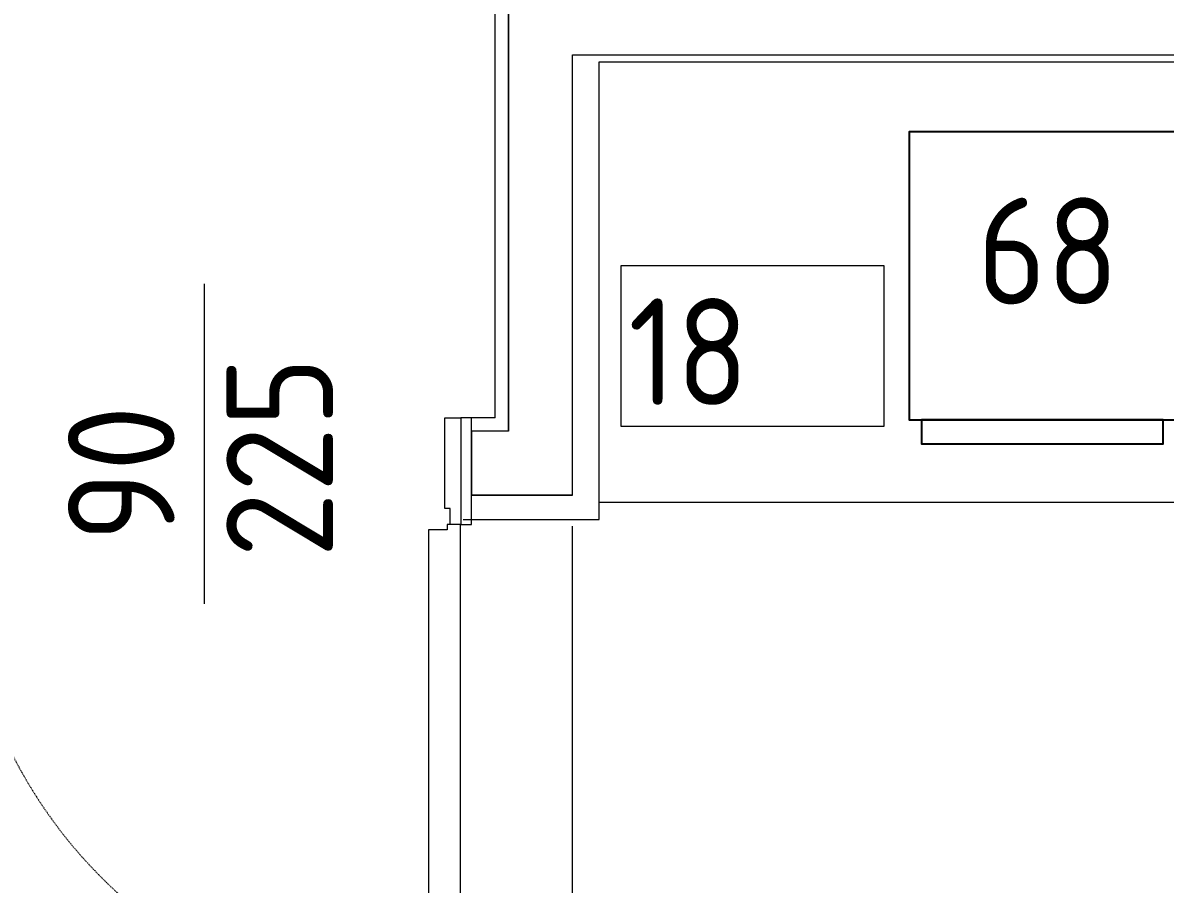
# Model space of a CAD drawing. Header units: millimetres. Extents: x 8265 to 78888, y 1905 to 34251.
# Drawn here: x 35149 to 35363.3, y 20234 to 20395.5 of the extents above; entities that cross this region are included whole.
import ezdxf
from ezdxf.enums import TextEntityAlignment as Align

# ---------------------------------------------------------------- set-up
doc = ezdxf.new("R2010")
doc.units = ezdxf.units.MM
doc.linetypes.add('HIDDEN4', pattern=[0.125, 0.025, -0.1])
for name, color, linetype, lineweight in [('430_TAVOLATI_001-AM_0', 3, 'Continuous', 0), ('437_RIVESTIMENTI_001-AM_0', 13, 'Continuous', 0), ('439_TESTI_SERRAMENTI_001-AM_0', 11, 'Continuous', 0), ('441_SERRAMENTI_001-AM_0', 1, 'Continuous', 0), ('468_BAR_001-AM_0', 73, 'Continuous', 0)]:
    doc.layers.add(name, color=color, linetype=linetype, lineweight=lineweight)
doc.layers.add('468_ARREDO_BAR_001-AM_0', color=73, linetype='Continuous')
doc.styles.get("Standard").update_dxf_attribs({"font": 'isocp.shx'})

msp = doc.modelspace()

# ---------------------------------------------------------------- linework, layer by layer
at = {"layer": '430_TAVOLATI_001-AM_0'}
for p, q in [((35240.14, 20318.96), (35240.14, 20405.73)), ((35240.14, 20405.73), (35240.14, 20318.96)), ((35252.14, 20306.96), (35252.14, 20389.53)), ((35252.14, 20389.53), (35785.66, 20389.52)), ((35252.14, 20306.96), (35252.14, 20389.53)), ((35252.14, 20389.53), (35785.66, 20389.52)), ((35252.14, 20306.96), (35252.14, 20389.53)), ((35252.14, 20389.53), (35785.66, 20389.52)), ((35240.14, 20318.96), (35233.14, 20318.96)), ((35233.14, 20318.96), (35233.14, 20306.96)), ((35240.14, 20318.96), (35233.14, 20318.96)), ((35233.14, 20318.96), (35233.14, 20306.96)), ((35233.14, 20318.96), (35233.14, 20306.96)), ((35252.14, 20306.96), (35233.14, 20306.96)), ((35233.14, 20306.96), (35252.14, 20306.96)), ((35233.14, 20306.96), (35252.14, 20306.96))]:
    msp.add_line(p, q, dxfattribs=at)
at = {"layer": '437_RIVESTIMENTI_001-AM_0'}
for p, q in [((35237.64, 20321.46), (35237.64, 20405.73)), ((35237.64, 20321.46), (35233.14, 20321.46)), ((35233.14, 20318.96), (35233.14, 20321.46))]:
    msp.add_line(p, q, dxfattribs=at)
at = {"layer": '441_SERRAMENTI_001-AM_0'}
msp.add_line((35183.07, 20286.57), (35183.07, 20346.57), dxfattribs=at)
msp.add_lwpolyline([(35231.14, 20301.46), (35229.14, 20301.46), (35229.14, 20304.46), (35228.14, 20304.46), (35228.14, 20321.46), (35231.14, 20321.46)], dxfattribs=at)
for points in [[(35233.14, 20321.46), (35231.14, 20321.46), (35231.14, 20301.46), (35233.14, 20301.46)], [(35225.1, 20300.46), (35225.1, 20209.45), (35228.6, 20209.45), (35228.6, 20208.45), (35231.1, 20208.45), (35231.1, 20301.46), (35228.6, 20301.46), (35228.6, 20300.46)]]:
    msp.add_lwpolyline(points, close=True, dxfattribs=at)
at = {"layer": '441_SERRAMENTI_001-AM_0', "linetype": 'HIDDEN4'}
msp.add_arc((35228.35, 20299.72, -26.46), 91.26, 178.9069, 270.1601, dxfattribs=at)
at = {"layer": '468_ARREDO_BAR_001-AM_0'}
msp.add_lwpolyline([(35365.27, 20321.06), (35365.27, 20375.06), (35315.27, 20375.06), (35315.27, 20321.06), (35365.27, 20321.06)], dxfattribs=at)
msp.add_lwpolyline([(35317.56, 20321.06), (35317.56, 20316.58), (35362.91, 20316.58), (35362.91, 20321.06)], close=True, dxfattribs=at)
at = {"layer": '468_BAR_001-AM_0'}
for p, q in [((35257.12, 20302.41), (35257.12, 20388.21)), ((35257.12, 20388.21), (35782.72, 20388.21)), ((35257.12, 20302.41), (35257.12, 20388.21)), ((35257.12, 20388.21), (35782.72, 20388.21)), ((35257.12, 20305.65), (35782.72, 20305.64)), ((35231.59, 20302.41), (35257.12, 20302.41)), ((35231.59, 20302.41), (35257.12, 20302.41))]:
    msp.add_line(p, q, dxfattribs=at)
at = {"layer": '468_BAR_001-AM_0', "linetype": 'Continuous'}
msp.add_line((35252.14, 20222.95), (35252.14, 20301.15), dxfattribs=at)
at = {"layer": '468_BAR_001-AM_0'}
msp.add_lwpolyline([(35261.16, 20319.89), (35310.6, 20319.89), (35310.6, 20349.99), (35261.16, 20349.99)], close=True, dxfattribs=at)

# ---------------------------------------------------------------- texts
at = {"layer": '439_TESTI_SERRAMENTI_001-AM_0'}
for tag, text, p in [('225', '210', (35197.19, 20314.06, -108.97)), ('90', '000', (35167.47, 20311, -108.97))]:
    msp.add_attdef(tag, text=text, height=20, rotation=90, dxfattribs=at).set_placement(p, align=Align.MIDDLE)
at = {"layer": '468_BAR_001-AM_0'}
msp.add_text('68', height=20, dxfattribs=at).set_placement((35341.31, 20352.74), align=Align.MIDDLE_CENTER)
msp.add_text('18', height=20, dxfattribs=at).set_placement((35262.59, 20323.85, 2.14))

doc.saveas('drawing.dxf')
